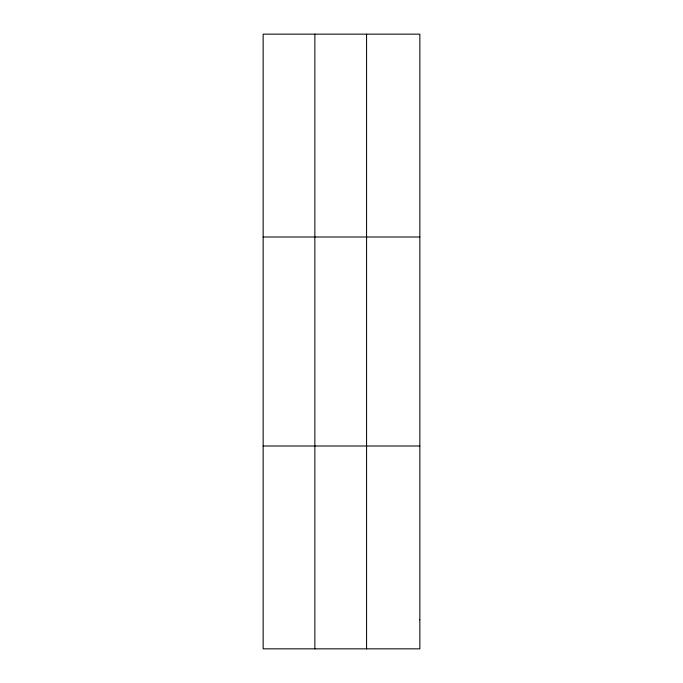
<?xml version="1.0" encoding="UTF-8"?>
<svg xmlns="http://www.w3.org/2000/svg" width="683" height="683" viewBox="0 0 683 683"><rect width="100%" height="100%" fill="white"/><g stroke="black" fill="none" stroke-linecap="round" stroke-linejoin="round"><path stroke-width="1.02" d="M314.863 34.15L314.863 648.85M366.575 34.15L366.575 648.85M263.151 237.001L419.849 237.001M263.151 445.999L419.849 445.999M419.849 619.874L419.849 648.85L263.151 648.85L263.151 34.15L419.849 34.15L419.849 619.874"/></g></svg>
